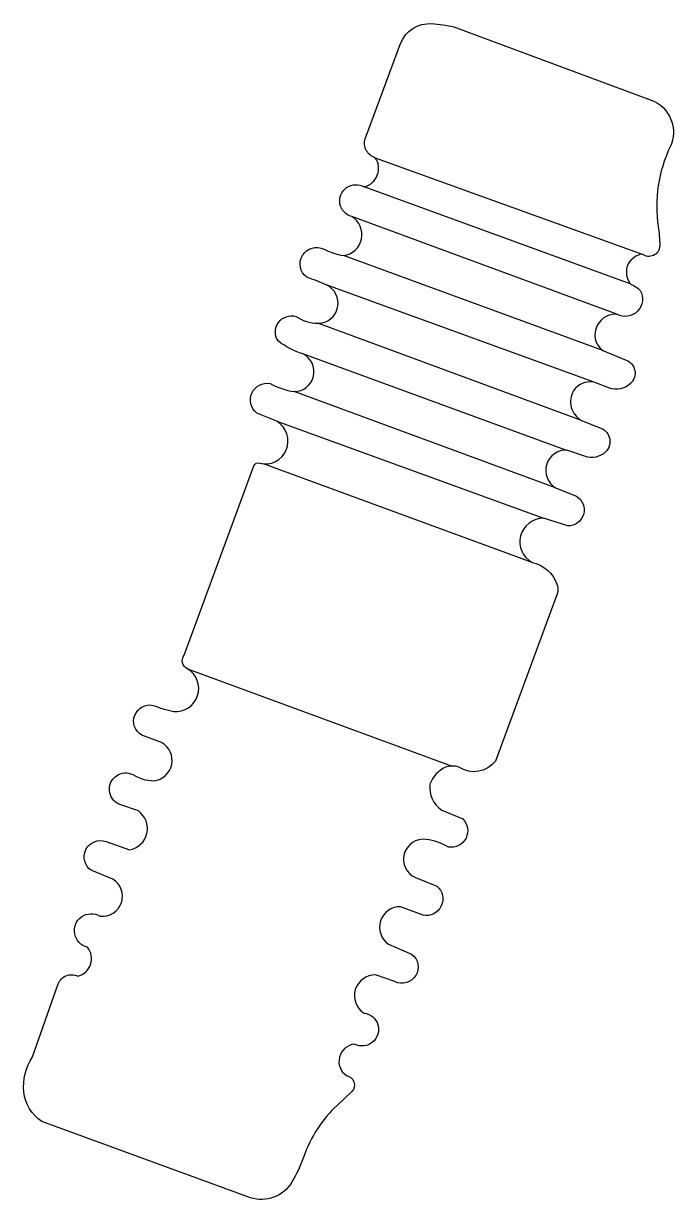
# Model space of a CAD drawing. Header units: millimetres. Extents: x 2531 to 2594, y 2481 to 2595.
import ezdxf

# ---------------------------------------------------------------- set-up
doc = ezdxf.new("R2010")
doc.units = ezdxf.units.MM
doc.layers.get('0').update_dxf_attribs({"color": 10})

msp = doc.modelspace()

# ---------------------------------------------------------------- linework, layer by layer
for p, q in [((2590.01, 2569.52), (2564.19, 2578.92)), ((2588.7, 2566.56), (2563, 2576.03)), ((2587.36, 2563.03), (2562.19, 2572.25)), ((2586.41, 2559.99), (2560.52, 2569.4)), ((2585.26, 2556.26), (2559.71, 2565.69)), ((2583.76, 2553.38), (2558.25, 2562.71)), ((2582.75, 2549.7), (2557.4, 2559.05)), ((2555.73, 2556.18), (2581.6, 2546.75)), ((2580.48, 2542.47), (2554.42, 2552.05)), ((2547.07, 2532.15), (2572.74, 2522.71))]:
    msp.add_line(p, q)
msp.add_lwpolyline([(2573.38, 2522.6, 0.176757), (2572.09, 2522.59, 0.212096), (2570.58, 2520.94, 0.291767), (2571.72, 2518.42), (2573.75, 2517.58, -0.73161), (2572.39, 2514.84, 0.100585), (2570.21, 2515.59, 0.864505), (2569.17, 2511.88), (2571.24, 2511.06, -0.77894), (2569.91, 2508.23), (2567.73, 2509.06, 0.746066), (2566.56, 2505.41), (2568.8, 2504.46, -0.910605), (2567.16, 2501.79), (2565.31, 2502.43, 0.76074), (2564.18, 2498.73, -1.197085), (2563.26, 2495.72, 0.699687), (2562.48, 2492.66, -0.605615), (2563, 2491.12), (2561.57, 2489.78, 0.12023), (2558.34, 2484.81, -0.051765), (2557.17, 2482.31, -0.345973), (2553.16, 2480.8), (2532.94, 2488.2, -0.219063), (2531.17, 2491.06, -0.159808), (2532.02, 2494.5), (2534.52, 2501.56, -0.452983), (2536.41, 2502.31, 0.550615), (2537.36, 2505.13, -1.161847), (2538.56, 2508.15, 0.81807), (2539.8, 2511.74), (2537.77, 2512.56, -0.905509), (2539.17, 2515.37), (2541.42, 2514.57, 0.668795), (2542.29, 2518.35), (2540.41, 2519.01, -1.016338), (2541.76, 2521.88, 0.126559), (2543.79, 2521.28, 0.733868), (2544.55, 2524.98), (2542.63, 2525.72, -0.861619), (2543.73, 2528.6, 0.035427), (2545.72, 2528, 0.792659), (2547.07, 2532.15, -0.48975), (2546.73, 2533.48), (2553.5, 2551.84, -0.394114), (2554.06, 2552.12, 0.384513), (2556.63, 2553.37, 0.363755), (2555.73, 2556.18), (2553.78, 2556.96, -0.795334), (2555.09, 2559.82, 0.080546), (2557.4, 2559.05, 0.789421), (2558.25, 2562.71, -0.091916), (2555.84, 2563.97, -0.688944), (2557.57, 2566.35, 0.147253), (2559.71, 2565.69, 0.813082), (2560.52, 2569.4, 0.022831), (2558.64, 2570.14, -0.924182), (2560.3, 2572.87, 0.078591), (2562.19, 2572.25, 0.7109), (2563, 2576.03, -1.142848), (2564.19, 2578.92, 0.523957), (2565.27, 2581.75, -0.416546), (2564.29, 2583.58), (2567.72, 2592.82, -0.333757), (2570.75, 2594.76, -0.034601), (2572.89, 2594.46), (2592.03, 2587.34, -0.440816), (2593.87, 2582.79, 0.149938), (2592.72, 2575.07, -0.036669), (2592.86, 2573.22, -0.631863), (2591.15, 2572.4, 0.204142), (2589.81, 2571.46, 0.279577), (2590.01, 2569.52, -0.072001), (2590.98, 2568.87, -0.753952), (2588.7, 2566.56, 0.294077), (2586.84, 2565.53, 0.388976), (2587.36, 2563.03), (2589.62, 2562.11, -0.537925), (2590.06, 2559.87, -0.29084), (2587.94, 2559.41), (2586.41, 2559.99, 0.277867), (2584.5, 2559.13, 0.414316), (2585.26, 2556.26), (2587.16, 2555.5, -0.544449), (2587.61, 2553.2, -0.28645), (2585.58, 2552.77), (2583.85, 2553.37, 0.341116), (2581.9, 2552, 0.340588), (2582.75, 2549.7), (2584.78, 2548.9, -0.776408), (2583.94, 2546.01), (2581.6, 2546.75, 0.781348), (2580.48, 2542.47, -0.26292), (2582.89, 2540.36, -0.216942), (2582.78, 2539.08), (2576.94, 2523.18, -0.389458)], format="xyb", close=True)
msp.add_lwpolyline([(2565.27, 2581.75), (2591.15, 2572.4)])

doc.saveas('drawing.dxf')
